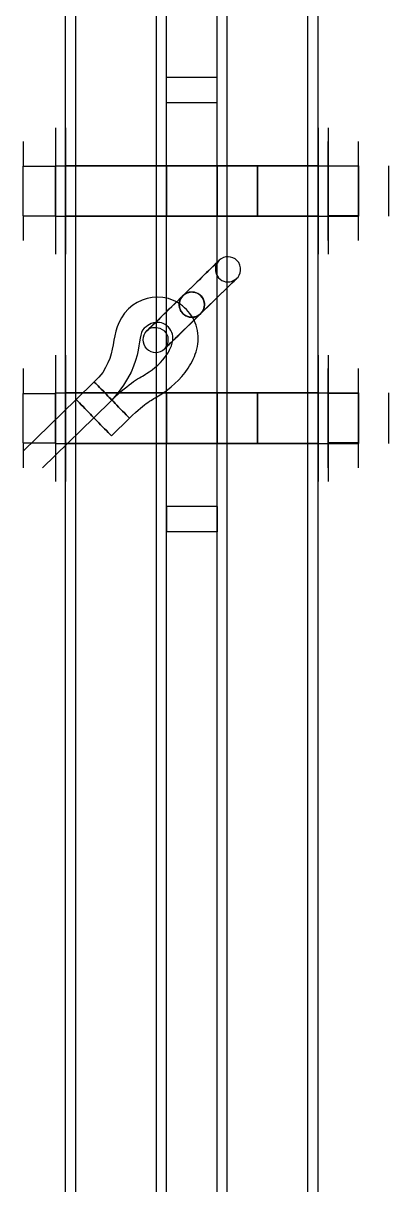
# Model space of a CAD drawing. Extents: x 0 to 2438, y 0 to 2056.
# Drawn here: x 1360.6 to 1396.8, y 1306.5 to 1421.5 of the extents above; entities that cross this region are included whole.
import ezdxf

# ---------------------------------------------------------------- set-up
doc = ezdxf.new("R2010")
doc.units = 0
doc.layers.get('0').update_dxf_attribs({"linetype": 'CONTINUOUS'})

msp = doc.modelspace()

# ---------------------------------------------------------------- linework, layer by layer
at = {"color": 253}
for p, q in [((1364.77, 1142.13), (1364.77, 1572.63)), ((1365.77, 1142.13), (1365.77, 1572.63)), ((1373.77, 1142.13), (1373.77, 1572.63)), ((1374.77, 1142.13), (1374.77, 1572.63)), ((1379.77, 1142.13), (1379.77, 1572.63)), ((1380.77, 1142.13), (1380.77, 1572.63)), ((1388.77, 1142.13), (1388.77, 1572.63)), ((1389.77, 1142.13), (1389.77, 1572.63)), ((1374.77, 1413.63), (1374.77, 1416.13)), ((1374.77, 1413.63), (1374.77, 1416.13)), ((1379.77, 1416.13), (1374.77, 1416.13)), ((1379.77, 1413.63), (1379.77, 1416.13)), ((1374.77, 1373.63), (1374.77, 1413.63)), ((1374.77, 1373.63), (1374.77, 1413.63)), ((1379.77, 1413.63), (1374.77, 1413.63)), ((1379.77, 1373.63), (1379.77, 1413.63)), ((1363.77, 1411.13), (1363.77, 1398.63)), ((1364.77, 1404.88), (1364.77, 1411.13)), ((1364.77, 1411.13), (1364.77, 1398.63)), ((1389.77, 1404.88), (1389.77, 1411.13)), ((1389.77, 1411.13), (1389.77, 1398.63)), ((1390.77, 1411.13), (1390.77, 1398.63)), ((1360.57, 1409.79), (1360.57, 1407.34)), ((1363.77, 1409.79), (1363.77, 1407.34)), ((1363.77, 1409.79), (1363.77, 1407.34)), ((1390.77, 1407.34), (1390.77, 1409.79)), ((1390.77, 1407.34), (1390.77, 1409.79)), ((1393.77, 1407.34), (1393.77, 1409.79)), ((1360.57, 1402.43), (1360.57, 1407.34)), ((1360.57, 1407.34), (1363.77, 1407.34)), ((1363.77, 1404.88), (1363.77, 1407.38)), ((1363.77, 1407.38), (1363.77, 1402.38)), ((1363.77, 1407.34), (1363.77, 1407.38)), ((1363.77, 1407.38), (1363.77, 1407.34)), ((1363.77, 1407.38), (1364.77, 1407.38)), ((1363.77, 1407.38), (1383.77, 1407.38)), ((1363.77, 1407.34), (1363.77, 1406.53)), ((1363.77, 1406.53), (1363.77, 1407.34)), ((1363.77, 1402.43), (1363.77, 1407.34)), ((1363.77, 1402.43), (1363.77, 1407.34)), ((1364.77, 1404.88), (1364.77, 1407.38)), ((1364.77, 1407.38), (1364.77, 1402.38)), ((1364.77, 1404.88), (1364.77, 1407.38)), ((1364.77, 1407.38), (1364.77, 1402.38)), ((1374.77, 1407.38), (1364.77, 1407.38)), ((1374.77, 1404.88), (1374.77, 1407.38)), ((1374.77, 1407.38), (1374.77, 1402.38)), ((1374.77, 1404.88), (1374.77, 1407.38)), ((1374.77, 1407.38), (1374.77, 1402.38)), ((1379.77, 1407.38), (1374.77, 1407.38)), ((1379.77, 1404.88), (1379.77, 1407.38)), ((1379.77, 1407.38), (1379.77, 1402.38)), ((1379.77, 1404.88), (1379.77, 1407.38)), ((1379.77, 1407.38), (1379.77, 1402.38)), ((1389.77, 1407.38), (1379.77, 1407.38)), ((1383.77, 1402.38), (1383.77, 1407.38)), ((1383.77, 1407.38), (1383.77, 1404.88)), ((1383.77, 1407.38), (1393.77, 1407.38)), ((1389.77, 1404.88), (1389.77, 1407.38)), ((1389.77, 1407.38), (1389.77, 1402.38)), ((1389.77, 1404.88), (1389.77, 1407.38)), ((1389.77, 1407.38), (1389.77, 1402.38)), ((1389.77, 1407.38), (1390.77, 1407.38)), ((1390.77, 1404.88), (1390.77, 1407.38)), ((1390.77, 1407.38), (1390.77, 1402.38)), ((1390.77, 1404.88), (1390.77, 1407.38)), ((1390.77, 1407.38), (1390.77, 1402.38)), ((1390.77, 1407.38), (1393.77, 1407.38)), ((1390.77, 1407.34), (1390.77, 1402.43)), ((1393.77, 1407.34), (1390.77, 1407.34)), ((1390.77, 1407.34), (1390.77, 1402.43)), ((1393.77, 1404.88), (1393.77, 1407.38)), ((1393.77, 1407.38), (1393.77, 1402.38)), ((1393.77, 1407.34), (1393.77, 1402.43)), ((1396.77, 1402.38), (1396.77, 1407.38)), ((1363.77, 1406.53), (1363.77, 1405.7)), ((1363.77, 1405.7), (1363.77, 1406.53)), ((1363.77, 1405.7), (1363.77, 1404.88)), ((1363.77, 1404.07), (1363.77, 1405.7)), ((1363.77, 1402.38), (1363.77, 1404.88)), ((1363.77, 1404.88), (1363.77, 1404.07)), ((1364.77, 1402.38), (1364.77, 1404.88)), ((1364.77, 1398.63), (1364.77, 1404.88)), ((1364.77, 1402.38), (1364.77, 1404.88)), ((1374.77, 1402.38), (1374.77, 1404.88)), ((1374.77, 1402.38), (1374.77, 1404.88)), ((1379.77, 1402.38), (1379.77, 1404.88)), ((1379.77, 1402.38), (1379.77, 1404.88)), ((1383.77, 1404.88), (1383.77, 1402.38)), ((1389.77, 1402.38), (1389.77, 1404.88)), ((1389.77, 1398.63), (1389.77, 1404.88)), ((1389.77, 1402.38), (1389.77, 1404.88)), ((1390.77, 1402.38), (1390.77, 1404.88)), ((1390.77, 1402.38), (1390.77, 1404.88)), ((1393.77, 1402.38), (1393.77, 1404.88)), ((1363.77, 1403.24), (1363.77, 1404.07)), ((1363.77, 1404.07), (1363.77, 1403.24)), ((1360.57, 1402.43), (1360.57, 1399.98)), ((1360.57, 1402.43), (1363.77, 1402.43)), ((1363.77, 1402.43), (1363.77, 1403.24)), ((1363.77, 1403.24), (1363.77, 1402.43)), ((1363.77, 1402.43), (1363.77, 1402.38)), ((1363.77, 1402.38), (1363.77, 1402.43)), ((1363.77, 1402.43), (1363.77, 1399.98)), ((1363.77, 1402.43), (1363.77, 1399.98)), ((1393.77, 1402.43), (1390.77, 1402.43)), ((1390.77, 1399.98), (1390.77, 1402.43)), ((1390.77, 1399.98), (1390.77, 1402.43)), ((1393.77, 1399.98), (1393.77, 1402.43)), ((1363.77, 1402.38), (1364.77, 1402.38)), ((1363.77, 1402.38), (1383.77, 1402.38)), ((1374.77, 1402.38), (1364.77, 1402.38)), ((1379.77, 1402.38), (1374.77, 1402.38)), ((1389.77, 1402.38), (1379.77, 1402.38)), ((1383.77, 1402.38), (1393.77, 1402.38)), ((1389.77, 1402.38), (1390.77, 1402.38)), ((1390.77, 1402.38), (1393.77, 1402.38)), ((1378.17, 1394.51), (1378.17, 1394.51)), ((1363.77, 1388.63), (1363.77, 1376.13)), ((1364.77, 1382.38), (1364.77, 1388.63)), ((1364.77, 1388.63), (1364.77, 1376.13)), ((1389.77, 1382.38), (1389.77, 1388.63)), ((1389.77, 1388.63), (1389.77, 1376.13)), ((1390.77, 1388.63), (1390.77, 1376.13)), ((1360.57, 1387.29), (1360.57, 1384.84)), ((1363.77, 1387.29), (1363.77, 1384.84)), ((1363.77, 1387.29), (1363.77, 1384.84)), ((1390.77, 1384.84), (1390.77, 1387.29)), ((1390.77, 1384.84), (1390.77, 1387.29)), ((1393.77, 1384.84), (1393.77, 1387.29)), ((1367.6, 1385.97), (1365.81, 1384.23)), ((1360.57, 1379.93), (1360.57, 1384.84)), ((1360.57, 1384.84), (1363.77, 1384.84)), ((1365.81, 1384.23), (1360.57, 1379.11)), ((1363.77, 1382.38), (1363.77, 1384.88)), ((1363.77, 1384.88), (1363.77, 1379.88)), ((1363.77, 1384.84), (1363.77, 1384.88)), ((1363.77, 1384.88), (1363.77, 1384.84)), ((1363.77, 1384.88), (1364.77, 1384.88)), ((1363.77, 1384.88), (1383.77, 1384.88)), ((1363.77, 1384.84), (1363.77, 1384.02)), ((1363.77, 1384.02), (1363.77, 1384.84)), ((1363.77, 1379.93), (1363.77, 1384.84)), ((1363.77, 1379.93), (1363.77, 1384.84)), ((1363.77, 1384.02), (1363.77, 1383.2)), ((1363.77, 1383.2), (1363.77, 1384.02)), ((1364.77, 1382.38), (1364.77, 1384.88)), ((1364.77, 1384.88), (1364.77, 1379.88)), ((1364.77, 1382.38), (1364.77, 1384.88)), ((1364.77, 1384.88), (1364.77, 1379.88)), ((1374.77, 1384.88), (1364.77, 1384.88)), ((1365.81, 1384.23), (1365.83, 1384.2)), ((1365.83, 1384.2), (1365.81, 1384.23)), ((1365.83, 1384.2), (1365.81, 1384.23)), ((1365.81, 1384.23), (1365.83, 1384.2)), ((1365.83, 1384.2), (1365.9, 1384.14)), ((1365.9, 1384.14), (1365.83, 1384.2)), ((1365.9, 1384.14), (1365.83, 1384.2)), ((1365.83, 1384.2), (1365.9, 1384.14)), ((1365.9, 1384.14), (1366, 1384.03)), ((1366, 1384.03), (1365.9, 1384.14)), ((1366, 1384.03), (1365.9, 1384.14)), ((1365.9, 1384.14), (1366, 1384.03)), ((1366, 1384.03), (1366.14, 1383.89)), ((1366.14, 1383.89), (1366, 1384.03)), ((1366.14, 1383.89), (1366, 1384.03)), ((1366, 1384.03), (1366.14, 1383.89)), ((1367.55, 1382.43), (1369.34, 1384.18)), ((1369.34, 1384.18), (1367.55, 1382.43)), ((1369.36, 1384.16), (1369.34, 1384.18)), ((1369.34, 1384.18), (1369.36, 1384.16)), ((1369.43, 1384.09), (1369.36, 1384.16)), ((1369.36, 1384.16), (1369.43, 1384.09)), ((1369.53, 1383.99), (1369.43, 1384.09)), ((1369.43, 1384.09), (1369.53, 1383.99)), ((1369.67, 1383.84), (1369.53, 1383.99)), ((1369.53, 1383.99), (1369.67, 1383.84)), ((1374.77, 1382.38), (1374.77, 1384.88)), ((1374.77, 1384.88), (1374.77, 1379.88)), ((1374.77, 1382.38), (1374.77, 1384.88)), ((1374.77, 1384.88), (1374.77, 1379.88)), ((1379.77, 1384.88), (1374.77, 1384.88)), ((1379.77, 1382.38), (1379.77, 1384.88)), ((1379.77, 1384.88), (1379.77, 1379.88)), ((1379.77, 1382.38), (1379.77, 1384.88)), ((1379.77, 1384.88), (1379.77, 1379.88)), ((1389.77, 1384.88), (1379.77, 1384.88)), ((1383.77, 1379.88), (1383.77, 1384.88)), ((1383.77, 1384.88), (1383.77, 1382.38)), ((1383.77, 1384.88), (1393.77, 1384.88)), ((1389.77, 1382.38), (1389.77, 1384.88)), ((1389.77, 1384.88), (1389.77, 1379.88)), ((1389.77, 1382.38), (1389.77, 1384.88)), ((1389.77, 1384.88), (1389.77, 1379.88)), ((1389.77, 1384.88), (1390.77, 1384.88)), ((1390.77, 1382.38), (1390.77, 1384.88)), ((1390.77, 1384.88), (1390.77, 1379.88)), ((1390.77, 1382.38), (1390.77, 1384.88)), ((1390.77, 1384.88), (1390.77, 1379.88)), ((1390.77, 1384.88), (1393.77, 1384.88)), ((1390.77, 1384.84), (1390.77, 1379.93)), ((1393.77, 1384.84), (1390.77, 1384.84)), ((1390.77, 1384.84), (1390.77, 1379.93)), ((1393.77, 1382.38), (1393.77, 1384.88)), ((1393.77, 1384.88), (1393.77, 1379.88)), ((1393.77, 1384.84), (1393.77, 1379.93)), ((1396.77, 1379.88), (1396.77, 1384.88)), ((1363.77, 1383.2), (1363.77, 1382.38)), ((1363.77, 1381.57), (1363.77, 1383.2)), ((1366.14, 1383.89), (1366.3, 1383.72)), ((1366.3, 1383.72), (1366.14, 1383.89)), ((1366.3, 1383.72), (1366.14, 1383.89)), ((1366.14, 1383.89), (1366.3, 1383.72)), ((1366.3, 1383.72), (1366.49, 1383.53)), ((1366.49, 1383.53), (1366.3, 1383.72)), ((1366.49, 1383.53), (1366.3, 1383.72)), ((1366.3, 1383.72), (1366.49, 1383.53)), ((1366.49, 1383.53), (1366.68, 1383.33)), ((1366.68, 1383.33), (1366.49, 1383.53)), ((1366.68, 1383.33), (1366.49, 1383.53)), ((1366.49, 1383.53), (1366.68, 1383.33)), ((1366.68, 1383.33), (1366.88, 1383.13)), ((1366.88, 1383.13), (1366.68, 1383.33)), ((1366.88, 1383.13), (1366.68, 1383.33)), ((1366.68, 1383.33), (1366.88, 1383.13)), ((1366.88, 1383.13), (1367.06, 1382.94)), ((1367.06, 1382.94), (1366.88, 1383.13)), ((1367.06, 1382.94), (1366.88, 1383.13)), ((1366.88, 1383.13), (1367.06, 1382.94)), ((1367.06, 1382.94), (1367.23, 1382.77)), ((1367.23, 1382.77), (1367.06, 1382.94)), ((1367.23, 1382.77), (1367.06, 1382.94)), ((1367.06, 1382.94), (1367.23, 1382.77)), ((1369.84, 1383.68), (1369.67, 1383.84)), ((1369.67, 1383.84), (1369.84, 1383.68)), ((1370.02, 1383.49), (1369.84, 1383.68)), ((1369.84, 1383.68), (1370.02, 1383.49)), ((1370.41, 1383.09), (1370.02, 1383.49)), ((1370.02, 1383.49), (1370.41, 1383.09)), ((1370.59, 1382.9), (1370.41, 1383.09)), ((1370.41, 1383.09), (1370.59, 1382.9)), ((1370.76, 1382.73), (1370.59, 1382.9)), ((1370.59, 1382.9), (1370.76, 1382.73)), ((1362.47, 1377.48), (1367.55, 1382.43)), ((1363.77, 1379.88), (1363.77, 1382.38)), ((1363.77, 1382.38), (1363.77, 1381.57)), ((1364.77, 1379.88), (1364.77, 1382.38)), ((1364.77, 1376.13), (1364.77, 1382.38)), ((1364.77, 1379.88), (1364.77, 1382.38)), ((1367.23, 1382.77), (1367.36, 1382.63)), ((1367.36, 1382.63), (1367.23, 1382.77)), ((1367.36, 1382.63), (1367.23, 1382.77)), ((1367.23, 1382.77), (1367.36, 1382.63)), ((1367.36, 1382.63), (1367.47, 1382.52)), ((1367.47, 1382.52), (1367.36, 1382.63)), ((1367.47, 1382.52), (1367.36, 1382.63)), ((1367.36, 1382.63), (1367.47, 1382.52)), ((1367.47, 1382.52), (1367.53, 1382.46)), ((1367.53, 1382.46), (1367.47, 1382.52)), ((1367.53, 1382.46), (1367.47, 1382.52)), ((1367.47, 1382.52), (1367.53, 1382.46)), ((1367.53, 1382.46), (1367.55, 1382.43)), ((1367.55, 1382.43), (1367.53, 1382.46)), ((1367.55, 1382.43), (1367.53, 1382.46)), ((1367.53, 1382.46), (1367.55, 1382.43)), ((1367.57, 1382.41), (1367.55, 1382.43)), ((1367.55, 1382.43), (1367.57, 1382.41)), ((1367.64, 1382.35), (1367.57, 1382.41)), ((1367.57, 1382.41), (1367.64, 1382.35)), ((1367.74, 1382.24), (1367.64, 1382.35)), ((1367.64, 1382.35), (1367.74, 1382.24)), ((1367.88, 1382.1), (1367.74, 1382.24)), ((1367.74, 1382.24), (1367.88, 1382.1)), ((1368.05, 1381.93), (1367.88, 1382.1)), ((1367.88, 1382.1), (1368.05, 1381.93)), ((1368.23, 1381.74), (1368.05, 1381.93)), ((1368.05, 1381.93), (1368.23, 1381.74)), ((1368.62, 1381.34), (1368.23, 1381.74)), ((1368.23, 1381.74), (1368.62, 1381.34)), ((1369.3, 1380.65), (1371.09, 1382.39)), ((1370.9, 1382.59), (1370.76, 1382.73)), ((1370.76, 1382.73), (1370.9, 1382.59)), ((1371, 1382.48), (1370.9, 1382.59)), ((1370.9, 1382.59), (1371, 1382.48)), ((1371.07, 1382.42), (1371, 1382.48)), ((1371, 1382.48), (1371.07, 1382.42)), ((1371.09, 1382.39), (1371.07, 1382.42)), ((1371.07, 1382.42), (1371.09, 1382.39)), ((1374.77, 1379.88), (1374.77, 1382.38)), ((1374.77, 1379.88), (1374.77, 1382.38)), ((1379.77, 1379.88), (1379.77, 1382.38)), ((1379.77, 1379.88), (1379.77, 1382.38)), ((1383.77, 1382.38), (1383.77, 1379.88)), ((1389.77, 1379.88), (1389.77, 1382.38)), ((1389.77, 1376.13), (1389.77, 1382.38)), ((1389.77, 1379.88), (1389.77, 1382.38)), ((1390.77, 1379.88), (1390.77, 1382.38)), ((1390.77, 1379.88), (1390.77, 1382.38)), ((1393.77, 1379.88), (1393.77, 1382.38)), ((1363.77, 1380.74), (1363.77, 1381.57)), ((1363.77, 1381.57), (1363.77, 1380.74)), ((1363.77, 1379.93), (1363.77, 1380.74)), ((1363.77, 1380.74), (1363.77, 1379.93)), ((1368.81, 1381.15), (1368.62, 1381.34)), ((1368.62, 1381.34), (1368.81, 1381.15)), ((1368.97, 1380.98), (1368.81, 1381.15)), ((1368.81, 1381.15), (1368.97, 1380.98)), ((1369.11, 1380.84), (1368.97, 1380.98)), ((1368.97, 1380.98), (1369.11, 1380.84)), ((1369.22, 1380.73), (1369.11, 1380.84)), ((1369.11, 1380.84), (1369.22, 1380.73)), ((1369.28, 1380.67), (1369.22, 1380.73)), ((1369.22, 1380.73), (1369.28, 1380.67)), ((1369.3, 1380.65), (1369.28, 1380.67)), ((1369.28, 1380.67), (1369.3, 1380.65)), ((1360.57, 1379.93), (1360.57, 1377.48)), ((1360.57, 1379.93), (1363.77, 1379.93)), ((1363.77, 1379.93), (1363.77, 1379.88)), ((1363.77, 1379.88), (1363.77, 1379.93)), ((1363.77, 1379.93), (1363.77, 1377.48)), ((1363.77, 1379.93), (1363.77, 1377.48)), ((1363.77, 1379.88), (1364.77, 1379.88)), ((1363.77, 1379.88), (1383.77, 1379.88)), ((1374.77, 1379.88), (1364.77, 1379.88)), ((1379.77, 1379.88), (1374.77, 1379.88)), ((1389.77, 1379.88), (1379.77, 1379.88)), ((1383.77, 1379.88), (1393.77, 1379.88)), ((1389.77, 1379.88), (1390.77, 1379.88)), ((1393.77, 1379.93), (1390.77, 1379.93)), ((1390.77, 1377.48), (1390.77, 1379.93)), ((1390.77, 1377.48), (1390.77, 1379.93)), ((1390.77, 1379.88), (1393.77, 1379.88)), ((1393.77, 1377.48), (1393.77, 1379.93)), ((1374.77, 1373.63), (1374.77, 1371.13)), ((1374.77, 1373.63), (1374.77, 1371.13)), ((1379.77, 1373.63), (1374.77, 1373.63)), ((1379.77, 1373.63), (1379.77, 1371.13)), ((1379.77, 1371.13), (1374.77, 1371.13))]:
    msp.add_line(p, q, dxfattribs=at)
for points in [[(1379.86, 1397.91), (1379.65, 1397.71), (1379.16, 1397.22), (1378.49, 1396.57)], [(1378.89, 1396.96), (1379.58, 1397.63), (1379.98, 1398.02), (1379.97, 1398.02)], [(1379.88, 1397.91), (1379.71, 1397.71), (1379.61, 1397.45), (1379.6, 1397.19)], [(1379.8, 1397.84), (1379.8, 1397.84), (1379.82, 1397.85), (1379.88, 1397.91)], [(1379.83, 1397.87), (1379.81, 1397.85), (1379.8, 1397.84), (1379.8, 1397.84)], [(1379.9, 1397.94), (1379.89, 1397.93), (1379.86, 1397.9), (1379.83, 1397.87)], [(1379.97, 1398.02), (1379.97, 1398.02), (1379.94, 1397.98), (1379.86, 1397.91)], [(1379.93, 1397.97), (1379.92, 1397.96), (1379.93, 1397.97), (1379.9, 1397.94)], [(1379.95, 1398), (1379.94, 1397.99), (1379.93, 1397.98), (1379.93, 1397.97)], [(1379.97, 1398.02), (1379.98, 1398.02), (1379.96, 1398.01), (1379.95, 1398)], [(1379.98, 1398.02), (1379.97, 1398.02), (1379.97, 1398.02), (1379.97, 1398.02)], [(1380.87, 1398.38), (1380.54, 1398.38), (1380.21, 1398.25), (1379.98, 1398.02)], [(1381.74, 1398), (1381.52, 1398.23), (1381.19, 1398.37), (1380.87, 1398.38)], [(1381.73, 1396.24), (1382.09, 1396.48), (1382.31, 1397.51), (1381.74, 1398)], [(1376.31, 1394.44), (1377.26, 1395.37), (1378.21, 1396.3), (1378.89, 1396.96)], [(1379.6, 1397.19), (1379.59, 1396.93), (1379.66, 1396.66), (1379.8, 1396.44)], [(1378.49, 1396.57), (1377.88, 1395.98), (1377.14, 1395.25), (1376.4, 1394.53)], [(1381.06, 1395.59), (1380.41, 1394.95), (1379.29, 1393.85), (1378.14, 1392.74)], [(1378.15, 1392.75), (1380.03, 1394.58), (1381.77, 1396.28), (1381.72, 1396.23)], [(1379.8, 1396.44), (1380.09, 1395.98), (1380.7, 1395.77), (1381.21, 1395.93)], [(1381.72, 1396.23), (1381.72, 1396.23), (1381.49, 1396.01), (1381.06, 1395.59)], [(1381.21, 1395.93), (1382.11, 1396.43), (1381.58, 1396.17), (1381.72, 1396.23)], [(1381.72, 1396.23), (1381.72, 1396.22), (1381.72, 1396.23), (1381.73, 1396.24)], [(1374.94, 1394.23), (1373.53, 1394.6), (1372.05, 1394.23), (1371, 1393.22)], [(1373.84, 1392.03), (1374.48, 1392.65), (1375.39, 1393.54), (1376.31, 1394.44)], [(1374.31, 1392.49), (1374.91, 1393.08), (1375.65, 1393.8), (1376.4, 1394.53)], [(1377.29, 1394.88), (1376.6, 1394.89), (1376.03, 1394.34), (1376.02, 1393.65)], [(1377.27, 1394.88), (1376.58, 1394.88), (1376.02, 1394.32), (1376.02, 1393.63)], [(1376.02, 1393.67), (1376.03, 1393.97), (1376.15, 1394.27), (1376.36, 1394.49)], [(1376.04, 1393.83), (1376.08, 1394.12), (1376.22, 1394.35), (1376.4, 1394.53)], [(1376.36, 1394.49), (1376.62, 1394.77), (1377, 1394.92), (1377.38, 1394.88)], [(1377.1, 1394.87), (1376.81, 1394.83), (1376.57, 1394.7), (1376.4, 1394.53)], [(1377.76, 1394.78), (1377.53, 1394.88), (1377.3, 1394.9), (1377.1, 1394.87)], [(1378.52, 1393.63), (1378.52, 1394.32), (1377.96, 1394.88), (1377.27, 1394.88)], [(1378.52, 1393.62), (1378.53, 1394.31), (1377.97, 1394.88), (1377.29, 1394.88)], [(1377.38, 1394.88), (1377.69, 1394.85), (1377.97, 1394.71), (1378.18, 1394.49)], [(1378.17, 1394.51), (1378.05, 1394.63), (1377.9, 1394.72), (1377.76, 1394.78)], [(1378.17, 1394.51), (1378.29, 1394.39), (1378.37, 1394.24), (1378.43, 1394.1)], [(1378.18, 1394.49), (1378.4, 1394.26), (1378.52, 1393.95), (1378.52, 1393.63)], [(1371, 1393.22), (1368.69, 1390.82), (1370.34, 1388.55), (1367.6, 1385.97)], [(1376.74, 1393.14), (1376.25, 1393.65), (1375.64, 1394.03), (1374.94, 1394.23)], [(1376.11, 1393.17), (1376.02, 1393.41), (1376.01, 1393.63), (1376.04, 1393.83)], [(1376.48, 1392.66), (1376.19, 1392.9), (1376.01, 1393.28), (1376.02, 1393.67)], [(1376.02, 1393.65), (1376.01, 1392.96), (1376.57, 1392.39), (1377.26, 1392.38)], [(1376.02, 1393.63), (1376.02, 1392.94), (1376.58, 1392.38), (1377.27, 1392.38)], [(1377.26, 1392.38), (1377.95, 1392.38), (1378.51, 1392.93), (1378.52, 1393.62)], [(1377.27, 1392.38), (1377.96, 1392.38), (1378.52, 1392.94), (1378.52, 1393.63)], [(1378.52, 1393.63), (1378.52, 1393.25), (1378.34, 1392.88), (1378.05, 1392.65)], [(1378.5, 1393.43), (1378.46, 1393.14), (1378.32, 1392.91), (1378.14, 1392.74)], [(1378.43, 1394.1), (1378.52, 1393.86), (1378.54, 1393.63), (1378.5, 1393.43)], [(1372.94, 1391.15), (1373.15, 1391.35), (1373.64, 1391.84), (1374.31, 1392.49)], [(1378.14, 1392.74), (1377.21, 1391.82), (1376.27, 1390.91), (1375.62, 1390.27)], [(1375.63, 1390.29), (1376.3, 1390.94), (1377.23, 1391.84), (1378.15, 1392.75)], [(1376.38, 1392.76), (1376.26, 1392.88), (1376.17, 1393.02), (1376.11, 1393.17)], [(1376.38, 1392.76), (1376.5, 1392.64), (1376.64, 1392.54), (1376.78, 1392.48)], [(1377.33, 1392.39), (1377.03, 1392.37), (1376.72, 1392.47), (1376.48, 1392.66)], [(1377.77, 1391.32), (1377.59, 1392.03), (1377.22, 1392.65), (1376.74, 1393.14)], [(1376.78, 1392.48), (1377.01, 1392.39), (1377.24, 1392.37), (1377.44, 1392.4)], [(1378.05, 1392.65), (1377.84, 1392.49), (1377.59, 1392.4), (1377.33, 1392.39)], [(1377.44, 1392.4), (1377.73, 1392.44), (1377.97, 1392.57), (1378.14, 1392.74)], [(1372.75, 1391.43), (1371.51, 1390.8), (1373, 1388.28), (1369.34, 1384.18)], [(1372.44, 1390.15), (1372.44, 1390.48), (1372.58, 1390.81), (1372.82, 1391.03)], [(1374.59, 1391.02), (1373.27, 1391.87), (1372.58, 1390.8), (1372.82, 1391.03)], [(1374.26, 1391.82), (1373.79, 1391.97), (1373.09, 1391.79), (1372.75, 1391.43)], [(1372.82, 1391.03), (1372.82, 1391.03), (1373.19, 1391.4), (1373.84, 1392.03)], [(1372.82, 1391.03), (1372.82, 1391.03), (1372.86, 1391.07), (1372.94, 1391.15)], [(1372.82, 1391.03), (1372.82, 1391.03), (1372.82, 1391.03), (1372.82, 1391.03)], [(1374.95, 1391.4), (1374.75, 1391.61), (1374.5, 1391.75), (1374.26, 1391.82)], [(1374.67, 1389.36), (1375.06, 1389.84), (1375.02, 1390.59), (1374.59, 1391.02)], [(1375.72, 1390.38), (1376.13, 1390.77), (1376.82, 1391.44), (1374.67, 1389.36)], [(1375.35, 1390.7), (1375.29, 1390.94), (1375.15, 1391.19), (1374.95, 1391.4)], [(1377.76, 1389.22), (1377.92, 1389.9), (1377.95, 1390.61), (1377.77, 1391.32)], [(1372.8, 1389.27), (1372.57, 1389.5), (1372.44, 1389.83), (1372.44, 1390.15)], [(1374.55, 1389.24), (1374.72, 1389.4), (1375.21, 1389.88), (1375.72, 1390.38)], [(1375.62, 1390.27), (1374.95, 1389.62), (1374.56, 1389.25), (1374.57, 1389.25)], [(1374.82, 1388.73), (1375.07, 1389.09), (1375.24, 1389.48), (1375.33, 1389.82)], [(1374.85, 1389.52), (1375.03, 1389.7), (1375.3, 1389.96), (1375.63, 1390.29)], [(1375.33, 1389.82), (1375.41, 1390.17), (1375.41, 1390.47), (1375.35, 1390.7)], [(1372.79, 1386.81), (1373.48, 1387.24), (1374.34, 1387.98), (1374.82, 1388.73)], [(1372.8, 1389.27), (1373.03, 1389.03), (1373.35, 1388.89), (1373.68, 1388.89)], [(1373.68, 1388.89), (1374, 1388.89), (1374.33, 1389.02), (1374.56, 1389.24)], [(1374.46, 1389.15), (1374.4, 1389.09), (1374.36, 1389.06), (1374.55, 1389.24)], [(1374.63, 1389.31), (1374.61, 1389.29), (1374.53, 1389.21), (1374.46, 1389.15)], [(1374.56, 1389.24), (1374.57, 1389.25), (1374.57, 1389.25), (1374.57, 1389.25)], [(1374.57, 1389.25), (1374.57, 1389.25), (1374.66, 1389.34), (1374.85, 1389.52)], [(1374.57, 1389.25), (1374.58, 1389.26), (1374.58, 1389.26), (1374.58, 1389.26)], [(1374.57, 1389.25), (1374.57, 1389.25), (1374.57, 1389.25), (1374.57, 1389.25)], [(1374.57, 1389.25), (1374.57, 1389.25), (1374.57, 1389.25), (1374.57, 1389.25)], [(1374.58, 1389.26), (1374.59, 1389.27), (1374.61, 1389.28), (1374.62, 1389.3)], [(1374.62, 1389.3), (1374.64, 1389.32), (1374.66, 1389.34), (1374.63, 1389.31)], [(1376.91, 1387.34), (1377.29, 1387.92), (1377.59, 1388.55), (1377.76, 1389.22)], [(1371.5, 1386.01), (1371.78, 1386.2), (1372.02, 1386.35), (1372.24, 1386.47)], [(1372.24, 1386.47), (1372.45, 1386.6), (1372.63, 1386.7), (1372.79, 1386.81)], [(1374.13, 1384.7), (1375.06, 1385.29), (1376.13, 1386.18), (1376.91, 1387.34)], [(1367.6, 1385.97), (1367.6, 1385.97), (1367.69, 1385.87), (1367.85, 1385.71)], [(1367.85, 1385.71), (1367.69, 1385.87), (1367.6, 1385.97), (1367.6, 1385.97)], [(1367.85, 1385.71), (1368.02, 1385.55), (1368.24, 1385.31), (1368.47, 1385.08)], [(1368.47, 1385.08), (1368.24, 1385.31), (1368.02, 1385.55), (1367.85, 1385.71)], [(1369.34, 1384.18), (1370.27, 1385.09), (1370.94, 1385.63), (1371.5, 1386.01)], [(1368.47, 1385.08), (1368.7, 1384.84), (1368.93, 1384.61), (1369.09, 1384.44)], [(1369.09, 1384.44), (1368.93, 1384.61), (1368.7, 1384.84), (1368.47, 1385.08)], [(1369.09, 1384.44), (1369.25, 1384.28), (1369.35, 1384.18), (1369.34, 1384.18)], [(1369.34, 1384.18), (1369.35, 1384.18), (1369.25, 1384.28), (1369.09, 1384.44)], [(1372.92, 1383.95), (1373.12, 1384.1), (1373.31, 1384.2), (1373.5, 1384.32)], [(1373.5, 1384.32), (1373.69, 1384.43), (1373.9, 1384.55), (1374.13, 1384.7)], [(1371.09, 1382.39), (1371.95, 1383.23), (1372.5, 1383.66), (1372.92, 1383.95)]]:
    msp.add_open_spline(points, degree=3, dxfattribs=at)

doc.saveas('drawing.dxf')
